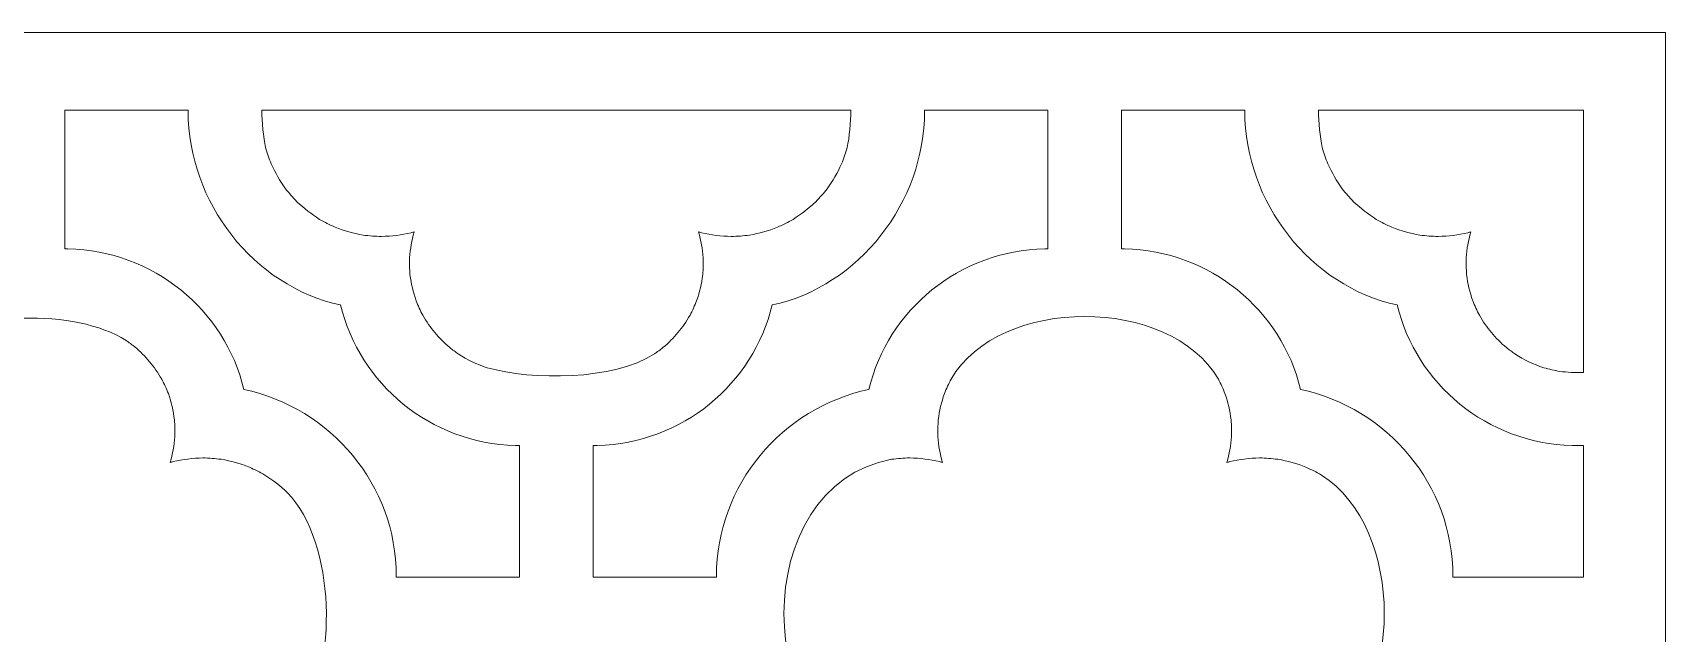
# Model space of a CAD drawing. Header units: centimetres. Extents: x -24.6 to 26.1, y -4.1 to 8.3.
# Drawn here: x 14.05 to 26.06, y 3.91 to 8.33 of the extents above; entities that cross this region are included whole.
import ezdxf

# ---------------------------------------------------------------- set-up
doc = ezdxf.new("R2010")
doc.units = ezdxf.units.CM
doc.header["$MEASUREMENT"] = 0
doc.layers.add('layer 1', color=7, linetype='Continuous')

msp = doc.modelspace()

# ---------------------------------------------------------------- linework, layer by layer
at = {"layer": 'layer 1', "color": 242, "lineweight": 9}
for points, knots in [([(26.06183, 8.32988), (26.06183, 4.17333), (26.06183, 0.01679), (26.06183, -4.13976), (26.06183, -4.13976), (9.15855, -4.13976), (-7.74474, -4.13976), (-24.64803, -4.13976), (-24.64803, -4.13976), (-24.64803, 0.01679), (-24.64803, 4.17333), (-24.64803, 8.32988), (-24.64803, 8.32988), (-7.74474, 8.32988), (9.15855, 8.32988), (26.06183, 8.32988)], [0, 0, 0, 0, 0.2, 0.2, 0.2, 0.2, 0.4, 0.4, 0.4, 0.4, 0.6, 0.6, 0.6, 0.6, 1, 1, 1, 1]), ([(17.63019, 5.29059), (17.63019, 4.9677), (17.63019, 4.64481), (17.63019, 4.32192), (17.63019, 4.32192), (17.32788, 4.32192), (17.02556, 4.32192), (16.72325, 4.32192), (16.72325, 4.32192), (16.72325, 4.32526), (16.72326, 4.32747), (16.72326, 4.32785), (16.72326, 4.32785), (16.72326, 5.001), (16.24129, 5.56626), (15.60131, 5.70341), (15.60131, 5.70341), (15.46255, 6.28761), (14.93565, 6.72662), (14.30641, 6.73763), (14.30641, 6.73763), (14.30335, 6.73768), (14.29433, 6.73774), (14.28435, 6.73777), (14.28435, 6.73777), (14.28435, 7.07824), (14.28435, 7.41872), (14.28435, 7.75919), (14.28435, 7.75919), (14.58671, 7.75919), (14.88907, 7.75919), (15.19142, 7.75919), (15.19142, 7.75919), (15.19141, 7.75617), (15.1914, 7.75386), (15.1914, 7.75327), (15.1914, 7.75327), (15.1914, 7.08012), (15.67337, 6.46207), (16.31334, 6.32491), (16.31334, 6.32491), (16.45152, 5.74318), (16.97458, 5.30539), (17.60032, 5.29086), (17.60032, 5.29086), (17.60532, 5.29074), (17.61778, 5.29065), (17.63019, 5.29059)], [0, 0, 0, 0, 0.07692308, 0.07692308, 0.07692308, 0.07692308, 0.15384615, 0.15384615, 0.15384615, 0.15384615, 0.23076923, 0.23076923, 0.23076923, 0.23076923, 0.30769231, 0.30769231, 0.30769231, 0.30769231, 0.38461538, 0.38461538, 0.38461538, 0.38461538, 0.46153846, 0.46153846, 0.46153846, 0.46153846, 0.53846154, 0.53846154, 0.53846154, 0.53846154, 0.61538462, 0.61538462, 0.61538462, 0.61538462, 0.69230769, 0.69230769, 0.69230769, 0.69230769, 0.76923077, 0.76923077, 0.76923077, 0.76923077, 0.84615385, 0.84615385, 0.84615385, 0.84615385, 1, 1, 1, 1]), ([(18.62274, 5.96412), (18.64371, 5.97965), (18.66468, 5.99518), (18.68565, 6.01071), (18.68565, 6.01071), (18.76853, 6.08179), (18.82992, 6.15522), (18.88467, 6.24925), (18.88467, 6.24925), (18.90294, 6.28445), (18.91871, 6.3189), (18.93342, 6.35568), (18.93342, 6.35568), (18.95563, 6.4204), (18.96965, 6.48079), (18.9784, 6.54858), (18.9784, 6.54858), (18.98164, 6.59045), (18.98263, 6.63039), (18.98155, 6.67236), (18.98155, 6.67236), (18.9764, 6.73904), (18.96592, 6.79889), (18.94785, 6.86296), (18.94785, 6.86296), (18.95485, 6.86086), (18.9619, 6.8588), (18.96903, 6.85679), (18.96903, 6.85679), (19.04341, 6.83974), (19.11196, 6.83131), (19.1883, 6.8294), (19.1883, 6.8294), (19.23381, 6.83054), (19.27705, 6.83375), (19.32222, 6.83945), (19.32222, 6.83945), (19.3954, 6.85245), (19.46033, 6.87066), (19.52948, 6.89771), (19.52948, 6.89771), (19.56888, 6.91538), (19.60569, 6.93407), (19.64318, 6.95544), (19.64318, 6.95544), (19.70468, 6.99451), (19.75723, 7.03541), (19.81012, 7.08531), (19.81012, 7.08531), (19.83991, 7.11621), (19.86701, 7.14715), (19.89369, 7.18071), (19.89369, 7.18071), (19.93616, 7.23972), (19.96952, 7.29698), (19.99974, 7.36295), (19.99974, 7.36295), (20.01578, 7.40307), (20.02915, 7.44208), (20.04111, 7.48356), (20.04111, 7.48356), (20.05835, 7.55716), (20.06686, 7.67776), (20.0688, 7.75327), (20.0688, 7.75327), (20.06878, 7.75386), (20.06876, 7.75617), (20.06875, 7.75919), (20.06875, 7.75919), (20.06875, 7.75919), (15.73358, 7.75919), (15.73358, 7.75919), (15.73358, 7.75919), (15.73357, 7.75617), (15.73355, 7.75386), (15.73353, 7.75327), (15.73353, 7.75327), (15.73547, 7.67776), (15.74398, 7.55716), (15.76122, 7.48356), (15.76122, 7.48356), (15.77318, 7.44208), (15.78655, 7.40307), (15.80258, 7.36295), (15.80258, 7.36295), (15.83281, 7.29698), (15.86617, 7.23972), (15.90863, 7.18071), (15.90863, 7.18071), (15.93532, 7.14715), (15.96242, 7.11621), (15.99221, 7.08531), (15.99221, 7.08531), (16.0451, 7.03541), (16.09765, 6.99451), (16.15915, 6.95544), (16.15915, 6.95544), (16.19664, 6.93407), (16.23345, 6.91538), (16.27285, 6.89771), (16.27285, 6.89771), (16.342, 6.87066), (16.40693, 6.85245), (16.48011, 6.83945), (16.48011, 6.83945), (16.52528, 6.83375), (16.56852, 6.83054), (16.61403, 6.8294), (16.61403, 6.8294), (16.69037, 6.83131), (16.75891, 6.83974), (16.8333, 6.85679), (16.8333, 6.85679), (16.84043, 6.8588), (16.84748, 6.86086), (16.85448, 6.86296), (16.85448, 6.86296), (16.83641, 6.79889), (16.82593, 6.73904), (16.82078, 6.67236), (16.82078, 6.67236), (16.8197, 6.63039), (16.8207, 6.59045), (16.82393, 6.54858), (16.82393, 6.54858), (16.83268, 6.48079), (16.84669, 6.4204), (16.86891, 6.35568), (16.86891, 6.35568), (16.88362, 6.3189), (16.89939, 6.28445), (16.91766, 6.24925), (16.91766, 6.24925), (16.97242, 6.15522), (17.0338, 6.08179), (17.11668, 6.01071), (17.11668, 6.01071), (17.13765, 5.99518), (17.15862, 5.97965), (17.17959, 5.96412), (17.17959, 5.96412), (17.24842, 5.92039), (17.31437, 5.88888), (17.39183, 5.86286), (17.39183, 5.86286), (17.72629, 5.76854), (18.3169, 5.76983), (18.62274, 5.96412)], [0, 0, 0, 0, 0.02631579, 0.02631579, 0.02631579, 0.02631579, 0.05263158, 0.05263158, 0.05263158, 0.05263158, 0.07894737, 0.07894737, 0.07894737, 0.07894737, 0.10526316, 0.10526316, 0.10526316, 0.10526316, 0.13157895, 0.13157895, 0.13157895, 0.13157895, 0.15789474, 0.15789474, 0.15789474, 0.15789474, 0.18421053, 0.18421053, 0.18421053, 0.18421053, 0.21052632, 0.21052632, 0.21052632, 0.21052632, 0.23684211, 0.23684211, 0.23684211, 0.23684211, 0.26315789, 0.26315789, 0.26315789, 0.26315789, 0.28947368, 0.28947368, 0.28947368, 0.28947368, 0.31578947, 0.31578947, 0.31578947, 0.31578947, 0.34210526, 0.34210526, 0.34210526, 0.34210526, 0.36842105, 0.36842105, 0.36842105, 0.36842105, 0.39473684, 0.39473684, 0.39473684, 0.39473684, 0.42105263, 0.42105263, 0.42105263, 0.42105263, 0.44736842, 0.44736842, 0.44736842, 0.44736842, 0.47368421, 0.47368421, 0.47368421, 0.47368421, 0.5, 0.5, 0.5, 0.5, 0.52631579, 0.52631579, 0.52631579, 0.52631579, 0.55263158, 0.55263158, 0.55263158, 0.55263158, 0.57894737, 0.57894737, 0.57894737, 0.57894737, 0.60526316, 0.60526316, 0.60526316, 0.60526316, 0.63157895, 0.63157895, 0.63157895, 0.63157895, 0.65789474, 0.65789474, 0.65789474, 0.65789474, 0.68421053, 0.68421053, 0.68421053, 0.68421053, 0.71052632, 0.71052632, 0.71052632, 0.71052632, 0.73684211, 0.73684211, 0.73684211, 0.73684211, 0.76315789, 0.76315789, 0.76315789, 0.76315789, 0.78947368, 0.78947368, 0.78947368, 0.78947368, 0.81578947, 0.81578947, 0.81578947, 0.81578947, 0.84210526, 0.84210526, 0.84210526, 0.84210526, 0.86842105, 0.86842105, 0.86842105, 0.86842105, 0.89473684, 0.89473684, 0.89473684, 0.89473684, 0.92105263, 0.92105263, 0.92105263, 0.92105263, 0.94736842, 0.94736842, 0.94736842, 0.94736842, 1, 1, 1, 1]), ([(18.17214, 5.29059), (18.17214, 4.9677), (18.17214, 4.64481), (18.17214, 4.32192), (18.17214, 4.32192), (18.47446, 4.32192), (18.77677, 4.32192), (19.07909, 4.32192), (19.07909, 4.32192), (19.07908, 4.32526), (19.07907, 4.32747), (19.07907, 4.32785), (19.07907, 4.32785), (19.07907, 5.001), (19.56104, 5.56626), (20.20102, 5.70341), (20.20102, 5.70341), (20.33978, 6.28761), (20.86668, 6.72662), (21.49591, 6.73763), (21.49591, 6.73763), (21.49898, 6.73768), (21.508, 6.73774), (21.51798, 6.73777), (21.51798, 6.73777), (21.51798, 7.07824), (21.51798, 7.41872), (21.51798, 7.75919), (21.51798, 7.75919), (21.21562, 7.75919), (20.91327, 7.75919), (20.61091, 7.75919), (20.61091, 7.75919), (20.61092, 7.75617), (20.61093, 7.75386), (20.61093, 7.75327), (20.61093, 7.75327), (20.61093, 7.08012), (20.12896, 6.46207), (19.48899, 6.32491), (19.48899, 6.32491), (19.35081, 5.74318), (18.82775, 5.30539), (18.20201, 5.29086), (18.20201, 5.29086), (18.19701, 5.29074), (18.18455, 5.29065), (18.17214, 5.29059)], [0, 0, 0, 0, 0.07692308, 0.07692308, 0.07692308, 0.07692308, 0.15384615, 0.15384615, 0.15384615, 0.15384615, 0.23076923, 0.23076923, 0.23076923, 0.23076923, 0.30769231, 0.30769231, 0.30769231, 0.30769231, 0.38461538, 0.38461538, 0.38461538, 0.38461538, 0.46153846, 0.46153846, 0.46153846, 0.46153846, 0.53846154, 0.53846154, 0.53846154, 0.53846154, 0.61538462, 0.61538462, 0.61538462, 0.61538462, 0.69230769, 0.69230769, 0.69230769, 0.69230769, 0.76923077, 0.76923077, 0.76923077, 0.76923077, 0.84615385, 0.84615385, 0.84615385, 0.84615385, 1, 1, 1, 1]), ([(25.45914, 5.29059), (25.45914, 4.9677), (25.45914, 4.64481), (25.45914, 4.32192), (25.45914, 4.32192), (25.13904, 4.32192), (24.81893, 4.32192), (24.49883, 4.32192), (24.49883, 4.32192), (24.49884, 4.32526), (24.49885, 4.32747), (24.49885, 4.32785), (24.49885, 4.32785), (24.49885, 5.001), (24.01688, 5.56626), (23.3769, 5.70341), (23.3769, 5.70341), (23.23814, 6.28761), (22.71124, 6.72662), (22.082, 6.73763), (22.082, 6.73763), (22.07893, 6.73768), (22.06992, 6.73774), (22.05994, 6.73777), (22.05994, 6.73777), (22.05994, 7.07824), (22.05994, 7.41872), (22.05994, 7.75919), (22.05994, 7.75919), (22.3623, 7.75919), (22.66465, 7.75919), (22.96701, 7.75919), (22.96701, 7.75919), (22.967, 7.75617), (22.96699, 7.75386), (22.96699, 7.75327), (22.96699, 7.75327), (22.96699, 7.08012), (23.44896, 6.46207), (24.08893, 6.32491), (24.08893, 6.32491), (24.22711, 5.74318), (24.75017, 5.30539), (25.37591, 5.29086), (25.37591, 5.29086), (25.38091, 5.29074), (25.44672, 5.29065), (25.45914, 5.29059)], [0, 0, 0, 0, 0.07692308, 0.07692308, 0.07692308, 0.07692308, 0.15384615, 0.15384615, 0.15384615, 0.15384615, 0.23076923, 0.23076923, 0.23076923, 0.23076923, 0.30769231, 0.30769231, 0.30769231, 0.30769231, 0.38461538, 0.38461538, 0.38461538, 0.38461538, 0.46153846, 0.46153846, 0.46153846, 0.46153846, 0.53846154, 0.53846154, 0.53846154, 0.53846154, 0.61538462, 0.61538462, 0.61538462, 0.61538462, 0.69230769, 0.69230769, 0.69230769, 0.69230769, 0.76923077, 0.76923077, 0.76923077, 0.76923077, 0.84615385, 0.84615385, 0.84615385, 0.84615385, 1, 1, 1, 1]), ([(25.45914, 7.75919), (25.45914, 7.1155), (25.45914, 6.47181), (25.45914, 5.82812), (25.45914, 5.82812), (25.44427, 5.82828), (25.37516, 5.82851), (25.36829, 5.82881), (25.36829, 5.82881), (25.34077, 5.83004), (25.31309, 5.83245), (25.28442, 5.83607), (25.28442, 5.83607), (25.24437, 5.84318), (25.20657, 5.85182), (25.16742, 5.86286), (25.16742, 5.86286), (25.08996, 5.88888), (25.02401, 5.92039), (24.95518, 5.96412), (24.95518, 5.96412), (24.93421, 5.97965), (24.91324, 5.99518), (24.89227, 6.01071), (24.89227, 6.01071), (24.80938, 6.08179), (24.748, 6.15522), (24.69325, 6.24925), (24.69325, 6.24925), (24.67498, 6.28445), (24.6592, 6.3189), (24.6445, 6.35568), (24.6445, 6.35568), (24.62228, 6.4204), (24.60827, 6.48079), (24.59952, 6.54858), (24.59952, 6.54858), (24.59628, 6.59045), (24.59529, 6.63039), (24.59637, 6.67236), (24.59637, 6.67236), (24.60152, 6.73904), (24.612, 6.79889), (24.63007, 6.86296), (24.63007, 6.86296), (24.62307, 6.86086), (24.61601, 6.8588), (24.60889, 6.85679), (24.60889, 6.85679), (24.5345, 6.83974), (24.46596, 6.83131), (24.38961, 6.8294), (24.38961, 6.8294), (24.34411, 6.83054), (24.30087, 6.83375), (24.2557, 6.83945), (24.2557, 6.83945), (24.18252, 6.85245), (24.11759, 6.87066), (24.04844, 6.89771), (24.04844, 6.89771), (24.00904, 6.91538), (23.97223, 6.93407), (23.93473, 6.95544), (23.93473, 6.95544), (23.87324, 6.99451), (23.82069, 7.03541), (23.7678, 7.08531), (23.7678, 7.08531), (23.73801, 7.11621), (23.71091, 7.14715), (23.68422, 7.18071), (23.68422, 7.18071), (23.64176, 7.23972), (23.6084, 7.29698), (23.57817, 7.36295), (23.57817, 7.36295), (23.56213, 7.40307), (23.54877, 7.44208), (23.53681, 7.48356), (23.53681, 7.48356), (23.51957, 7.55716), (23.51106, 7.67776), (23.50912, 7.75327), (23.50912, 7.75327), (23.50914, 7.75386), (23.50916, 7.75617), (23.50917, 7.75919), (23.50917, 7.75919), (24.15916, 7.75919), (24.80915, 7.75919), (25.45914, 7.75919)], [0, 0, 0, 0, 0.04166667, 0.04166667, 0.04166667, 0.04166667, 0.08333333, 0.08333333, 0.08333333, 0.08333333, 0.125, 0.125, 0.125, 0.125, 0.16666667, 0.16666667, 0.16666667, 0.16666667, 0.20833333, 0.20833333, 0.20833333, 0.20833333, 0.25, 0.25, 0.25, 0.25, 0.29166667, 0.29166667, 0.29166667, 0.29166667, 0.33333333, 0.33333333, 0.33333333, 0.33333333, 0.375, 0.375, 0.375, 0.375, 0.41666667, 0.41666667, 0.41666667, 0.41666667, 0.45833333, 0.45833333, 0.45833333, 0.45833333, 0.5, 0.5, 0.5, 0.5, 0.54166667, 0.54166667, 0.54166667, 0.54166667, 0.58333333, 0.58333333, 0.58333333, 0.58333333, 0.625, 0.625, 0.625, 0.625, 0.66666667, 0.66666667, 0.66666667, 0.66666667, 0.70833333, 0.70833333, 0.70833333, 0.70833333, 0.75, 0.75, 0.75, 0.75, 0.79166667, 0.79166667, 0.79166667, 0.79166667, 0.83333333, 0.83333333, 0.83333333, 0.83333333, 0.875, 0.875, 0.875, 0.875, 0.91666667, 0.91666667, 0.91666667, 0.91666667, 1, 1, 1, 1]), ([(23.5311, 3.03479), (23.49361, 3.01342), (23.45679, 2.99473), (23.41739, 2.97706), (23.41739, 2.97706), (23.34824, 2.95001), (23.28331, 2.9318), (23.21013, 2.9188), (23.21013, 2.9188), (23.16497, 2.91309), (23.12172, 2.90989), (23.07622, 2.90875), (23.07622, 2.90875), (22.99987, 2.91066), (22.93133, 2.91909), (22.85695, 2.93614), (22.85695, 2.93614), (22.84982, 2.93815), (22.84276, 2.94021), (22.83577, 2.9423), (22.83577, 2.9423), (22.85383, 2.87824), (22.86432, 2.81839), (22.86947, 2.75171), (22.86947, 2.75171), (22.87055, 2.70974), (22.86955, 2.66979), (22.86632, 2.62792), (22.86632, 2.62792), (22.85757, 2.56014), (22.84355, 2.49975), (22.82134, 2.43503), (22.82134, 2.43503), (22.80663, 2.39824), (22.79085, 2.3638), (22.77259, 2.3286), (22.77259, 2.3286), (22.39576, 1.68149), (21.04451, 1.71481), (20.75658, 2.43503), (20.75658, 2.43503), (20.73437, 2.49975), (20.72035, 2.56014), (20.7116, 2.62792), (20.7116, 2.62792), (20.70837, 2.66979), (20.70737, 2.70974), (20.70845, 2.75171), (20.70845, 2.75171), (20.7136, 2.81839), (20.72409, 2.87824), (20.74215, 2.9423), (20.74215, 2.9423), (20.73516, 2.94021), (20.7281, 2.93815), (20.72097, 2.93614), (20.72097, 2.93614), (20.64659, 2.91909), (20.57805, 2.91066), (20.5017, 2.90875), (20.5017, 2.90875), (20.4562, 2.90989), (20.41295, 2.91309), (20.36779, 2.9188), (20.36779, 2.9188), (19.31164, 3.10632), (19.31163, 5.00136), (20.36779, 5.18887), (20.36779, 5.18887), (20.41295, 5.19458), (20.4562, 5.19779), (20.5017, 5.19893), (20.5017, 5.19893), (20.57805, 5.19701), (20.64659, 5.18858), (20.72097, 5.17153), (20.72097, 5.17153), (20.7281, 5.16953), (20.73516, 5.16747), (20.74215, 5.16537), (20.74215, 5.16537), (20.72409, 5.22944), (20.7136, 5.28928), (20.70845, 5.35596), (20.70845, 5.35596), (20.70737, 5.39794), (20.70837, 5.43788), (20.7116, 5.47975), (20.7116, 5.47975), (20.72035, 5.54754), (20.73437, 5.60792), (20.75658, 5.67265), (20.75658, 5.67265), (20.77129, 5.70943), (20.78707, 5.74388), (20.80533, 5.77908), (20.80533, 5.77908), (21.16395, 6.39492), (22.41455, 6.39394), (22.77259, 5.77908), (22.77259, 5.77908), (22.79085, 5.74388), (22.80663, 5.70943), (22.82134, 5.67265), (22.82134, 5.67265), (22.84355, 5.60792), (22.85757, 5.54754), (22.86632, 5.47975), (22.86632, 5.47975), (22.86955, 5.43788), (22.87055, 5.39794), (22.86947, 5.35596), (22.86947, 5.35596), (22.86432, 5.28928), (22.85383, 5.22944), (22.83577, 5.16537), (22.83577, 5.16537), (22.84276, 5.16747), (22.84982, 5.16953), (22.85695, 5.17153), (22.85695, 5.17153), (22.93133, 5.18858), (22.99987, 5.19701), (23.07622, 5.19893), (23.07622, 5.19893), (23.12172, 5.19779), (23.16497, 5.19458), (23.21013, 5.18887), (23.21013, 5.18887), (23.28331, 5.17588), (23.34824, 5.15767), (23.41739, 5.13061), (23.41739, 5.13061), (23.45679, 5.11294), (23.49361, 5.09425), (23.5311, 5.07288), (23.5311, 5.07288), (24.14709, 4.68155), (24.14785, 3.42662), (23.5311, 3.03479)], [0, 0, 0, 0, 0.02777778, 0.02777778, 0.02777778, 0.02777778, 0.05555556, 0.05555556, 0.05555556, 0.05555556, 0.08333333, 0.08333333, 0.08333333, 0.08333333, 0.11111111, 0.11111111, 0.11111111, 0.11111111, 0.13888889, 0.13888889, 0.13888889, 0.13888889, 0.16666667, 0.16666667, 0.16666667, 0.16666667, 0.19444444, 0.19444444, 0.19444444, 0.19444444, 0.22222222, 0.22222222, 0.22222222, 0.22222222, 0.25, 0.25, 0.25, 0.25, 0.27777778, 0.27777778, 0.27777778, 0.27777778, 0.30555556, 0.30555556, 0.30555556, 0.30555556, 0.33333333, 0.33333333, 0.33333333, 0.33333333, 0.36111111, 0.36111111, 0.36111111, 0.36111111, 0.38888889, 0.38888889, 0.38888889, 0.38888889, 0.41666667, 0.41666667, 0.41666667, 0.41666667, 0.44444444, 0.44444444, 0.44444444, 0.44444444, 0.47222222, 0.47222222, 0.47222222, 0.47222222, 0.5, 0.5, 0.5, 0.5, 0.52777778, 0.52777778, 0.52777778, 0.52777778, 0.55555556, 0.55555556, 0.55555556, 0.55555556, 0.58333333, 0.58333333, 0.58333333, 0.58333333, 0.61111111, 0.61111111, 0.61111111, 0.61111111, 0.63888889, 0.63888889, 0.63888889, 0.63888889, 0.66666667, 0.66666667, 0.66666667, 0.66666667, 0.69444444, 0.69444444, 0.69444444, 0.69444444, 0.72222222, 0.72222222, 0.72222222, 0.72222222, 0.75, 0.75, 0.75, 0.75, 0.77777778, 0.77777778, 0.77777778, 0.77777778, 0.80555556, 0.80555556, 0.80555556, 0.80555556, 0.83333333, 0.83333333, 0.83333333, 0.83333333, 0.86111111, 0.86111111, 0.86111111, 0.86111111, 0.88888889, 0.88888889, 0.88888889, 0.88888889, 0.91666667, 0.91666667, 0.91666667, 0.91666667, 0.94444444, 0.94444444, 0.94444444, 0.94444444, 1, 1, 1, 1]), ([(12.02072, 3.26006), (12.0474, 3.2265), (12.0745, 3.19556), (12.1043, 3.16466), (12.1043, 3.16466), (12.15719, 3.11476), (12.20973, 3.07386), (12.27123, 3.03479), (12.27123, 3.03479), (12.30872, 3.01342), (12.34554, 2.99473), (12.38493, 2.97706), (12.38493, 2.97706), (12.45409, 2.95001), (12.51901, 2.9318), (12.5922, 2.9188), (12.5922, 2.9188), (12.63737, 2.91309), (12.68061, 2.90989), (12.72611, 2.90875), (12.72611, 2.90875), (12.80246, 2.91066), (12.871, 2.91909), (12.94538, 2.93614), (12.94538, 2.93614), (12.95251, 2.93815), (12.95957, 2.94021), (12.96656, 2.9423), (12.96656, 2.9423), (12.9485, 2.87824), (12.93801, 2.81839), (12.93286, 2.75171), (12.93286, 2.75171), (12.93178, 2.70974), (12.93278, 2.66979), (12.93601, 2.62792), (12.93601, 2.62792), (12.94477, 2.56014), (12.95878, 2.49975), (12.98099, 2.43503), (12.98099, 2.43503), (12.9957, 2.39824), (13.01148, 2.3638), (13.02974, 2.3286), (13.02974, 2.3286), (13.0845, 2.23457), (13.14588, 2.16114), (13.22876, 2.09006), (13.22876, 2.09006), (13.24973, 2.07453), (13.27071, 2.059), (13.29168, 2.04347), (13.29168, 2.04347), (13.63436, 1.82576), (14.3924, 1.82577), (14.73507, 2.04347), (14.73507, 2.04347), (14.75604, 2.059), (14.77701, 2.07453), (14.79798, 2.09006), (14.79798, 2.09006), (14.88086, 2.16114), (14.94224, 2.23457), (14.997, 2.3286), (14.997, 2.3286), (15.01527, 2.3638), (15.03104, 2.39824), (15.04575, 2.43503), (15.04575, 2.43503), (15.06796, 2.49975), (15.08198, 2.56014), (15.09073, 2.62792), (15.09073, 2.62792), (15.09396, 2.66979), (15.09496, 2.70974), (15.09388, 2.75171), (15.09388, 2.75171), (15.08873, 2.81839), (15.07824, 2.87824), (15.06018, 2.9423), (15.06018, 2.9423), (15.06718, 2.94021), (15.07423, 2.93815), (15.08136, 2.93614), (15.08136, 2.93614), (15.15574, 2.91909), (15.22429, 2.91066), (15.30063, 2.90875), (15.30063, 2.90875), (15.34614, 2.90989), (15.38938, 2.91309), (15.43455, 2.9188), (15.43455, 2.9188), (15.50773, 2.9318), (15.57266, 2.95001), (15.64181, 2.97706), (15.64181, 2.97706), (15.68121, 2.99473), (15.71802, 3.01342), (15.75551, 3.03479), (15.75551, 3.03479), (15.81701, 3.07386), (15.86956, 3.11476), (15.92245, 3.16466), (15.92245, 3.16466), (15.95224, 3.19556), (15.97934, 3.2265), (16.00602, 3.26006), (16.00602, 3.26006), (16.29948, 3.66779), (16.27671, 4.57551), (15.92245, 4.94302), (15.92245, 4.94302), (15.86956, 4.99292), (15.81701, 5.03382), (15.75551, 5.07288), (15.75551, 5.07288), (15.71802, 5.09425), (15.68121, 5.11294), (15.64181, 5.13061), (15.64181, 5.13061), (15.57266, 5.15767), (15.50773, 5.17588), (15.43455, 5.18887), (15.43455, 5.18887), (15.38938, 5.19458), (15.34614, 5.19779), (15.30063, 5.19893), (15.30063, 5.19893), (15.22429, 5.19701), (15.15574, 5.18858), (15.08136, 5.17153), (15.08136, 5.17153), (15.07423, 5.16953), (15.06718, 5.16747), (15.06018, 5.16537), (15.06018, 5.16537), (15.07824, 5.22944), (15.08873, 5.28928), (15.09388, 5.35596), (15.09388, 5.35596), (15.09496, 5.39794), (15.09396, 5.43788), (15.09073, 5.47975), (15.09073, 5.47975), (15.08198, 5.54754), (15.06796, 5.60792), (15.04575, 5.67265), (15.04575, 5.67265), (15.03104, 5.70943), (15.01527, 5.74388), (14.997, 5.77908), (14.997, 5.77908), (14.94224, 5.87311), (14.88086, 5.94654), (14.79798, 6.01762), (14.79798, 6.01762), (14.77701, 6.03315), (14.75604, 6.04868), (14.73507, 6.06421), (14.73507, 6.06421), (14.36397, 6.29997), (13.58424, 6.28087), (13.22876, 6.01762), (13.22876, 6.01762), (13.14588, 5.94654), (13.0845, 5.87311), (13.02974, 5.77908), (13.02974, 5.77908), (13.01148, 5.74388), (12.9957, 5.70943), (12.98099, 5.67265), (12.98099, 5.67265), (12.95878, 5.60792), (12.94477, 5.54754), (12.93601, 5.47975), (12.93601, 5.47975), (12.93278, 5.43788), (12.93178, 5.39794), (12.93286, 5.35596), (12.93286, 5.35596), (12.93801, 5.28928), (12.9485, 5.22944), (12.96656, 5.16537), (12.96656, 5.16537), (12.95957, 5.16747), (12.95251, 5.16953), (12.94538, 5.17153), (12.94538, 5.17153), (12.871, 5.18858), (12.80246, 5.19701), (12.72611, 5.19893), (12.72611, 5.19893), (12.68061, 5.19779), (12.63737, 5.19458), (12.5922, 5.18887), (12.5922, 5.18887), (12.51901, 5.17588), (12.45409, 5.15767), (12.38493, 5.13061), (12.38493, 5.13061), (12.34554, 5.11294), (12.30872, 5.09425), (12.27123, 5.07288), (12.27123, 5.07288), (12.20973, 5.03382), (12.15719, 4.99292), (12.1043, 4.94302), (12.1043, 4.94302), (12.0745, 4.91211), (12.0474, 4.88118), (12.02072, 4.84761), (12.02072, 4.84761), (11.75339, 4.47616), (11.75333, 3.63161), (12.02072, 3.26006)], [0, 0, 0, 0, 0.01818182, 0.01818182, 0.01818182, 0.01818182, 0.03636364, 0.03636364, 0.03636364, 0.03636364, 0.05454545, 0.05454545, 0.05454545, 0.05454545, 0.07272727, 0.07272727, 0.07272727, 0.07272727, 0.09090909, 0.09090909, 0.09090909, 0.09090909, 0.10909091, 0.10909091, 0.10909091, 0.10909091, 0.12727273, 0.12727273, 0.12727273, 0.12727273, 0.14545455, 0.14545455, 0.14545455, 0.14545455, 0.16363636, 0.16363636, 0.16363636, 0.16363636, 0.18181818, 0.18181818, 0.18181818, 0.18181818, 0.2, 0.2, 0.2, 0.2, 0.21818182, 0.21818182, 0.21818182, 0.21818182, 0.23636364, 0.23636364, 0.23636364, 0.23636364, 0.25454545, 0.25454545, 0.25454545, 0.25454545, 0.27272727, 0.27272727, 0.27272727, 0.27272727, 0.29090909, 0.29090909, 0.29090909, 0.29090909, 0.30909091, 0.30909091, 0.30909091, 0.30909091, 0.32727273, 0.32727273, 0.32727273, 0.32727273, 0.34545455, 0.34545455, 0.34545455, 0.34545455, 0.36363636, 0.36363636, 0.36363636, 0.36363636, 0.38181818, 0.38181818, 0.38181818, 0.38181818, 0.4, 0.4, 0.4, 0.4, 0.41818182, 0.41818182, 0.41818182, 0.41818182, 0.43636364, 0.43636364, 0.43636364, 0.43636364, 0.45454545, 0.45454545, 0.45454545, 0.45454545, 0.47272727, 0.47272727, 0.47272727, 0.47272727, 0.49090909, 0.49090909, 0.49090909, 0.49090909, 0.50909091, 0.50909091, 0.50909091, 0.50909091, 0.52727273, 0.52727273, 0.52727273, 0.52727273, 0.54545455, 0.54545455, 0.54545455, 0.54545455, 0.56363636, 0.56363636, 0.56363636, 0.56363636, 0.58181818, 0.58181818, 0.58181818, 0.58181818, 0.6, 0.6, 0.6, 0.6, 0.61818182, 0.61818182, 0.61818182, 0.61818182, 0.63636364, 0.63636364, 0.63636364, 0.63636364, 0.65454545, 0.65454545, 0.65454545, 0.65454545, 0.67272727, 0.67272727, 0.67272727, 0.67272727, 0.69090909, 0.69090909, 0.69090909, 0.69090909, 0.70909091, 0.70909091, 0.70909091, 0.70909091, 0.72727273, 0.72727273, 0.72727273, 0.72727273, 0.74545455, 0.74545455, 0.74545455, 0.74545455, 0.76363636, 0.76363636, 0.76363636, 0.76363636, 0.78181818, 0.78181818, 0.78181818, 0.78181818, 0.8, 0.8, 0.8, 0.8, 0.81818182, 0.81818182, 0.81818182, 0.81818182, 0.83636364, 0.83636364, 0.83636364, 0.83636364, 0.85454545, 0.85454545, 0.85454545, 0.85454545, 0.87272727, 0.87272727, 0.87272727, 0.87272727, 0.89090909, 0.89090909, 0.89090909, 0.89090909, 0.90909091, 0.90909091, 0.90909091, 0.90909091, 0.92727273, 0.92727273, 0.92727273, 0.92727273, 0.94545455, 0.94545455, 0.94545455, 0.94545455, 0.96363636, 0.96363636, 0.96363636, 0.96363636, 1, 1, 1, 1])]:
    msp.add_open_spline(points, degree=3, knots=knots, dxfattribs=at)

doc.saveas('drawing.dxf')
